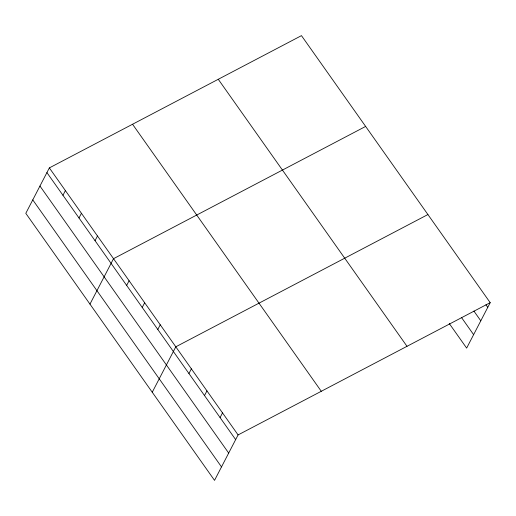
<?xml version="1.0" encoding="UTF-8"?>
<svg xmlns="http://www.w3.org/2000/svg" width="516" height="516" viewBox="0 0 516 516"><rect width="100%" height="100%" fill="white"/><g stroke="black" fill="none" stroke-linecap="round" stroke-linejoin="round"><path stroke-width="0.77" d="M49.349 167.9L25.8 213.334L214.533 480.364L238.089 434.93L490.2 302.666L301.467 35.636L49.349 167.9L238.089 434.93M62.958 195.293L65.397 190.597M79.006 217.991L81.438 213.295M95.047 240.682L97.479 235.993M89.971 304.124L113.52 258.69L365.638 126.426M126.659 285.413L129.09 280.717M142.229 307.439L144.661 302.75M157.799 329.472L160.231 324.777M152.252 392.244L175.801 346.81L427.919 214.546M188.94 373.532L191.371 368.837M204.51 395.559L206.942 390.87M220.08 417.592L222.519 412.897M490.2 302.666L466.651 348.1L449.249 323.48M485.937 304.769L487.768 307.355M473.927 311.084L480.796 320.804M461.71 317.811L473.617 334.652M218.268 79.283L407.001 346.313M132.548 124.253L321.281 391.283M46.917 172.596L235.651 439.619M39.951 186.037L228.685 453.067M32.766 199.892L221.506 466.916"/></g></svg>
